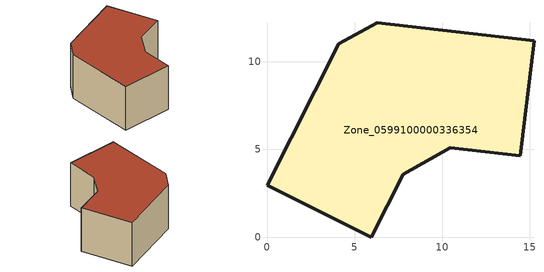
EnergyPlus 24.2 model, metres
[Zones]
Zone_0599100000336354
 floor ground (C_G): 7.77,3.59 5.94,0 0,2.97 4.1,11.04 6.3,12.22 15.23,11.2 14.45,4.64 10.46,5.09 z0
 wall outside (C_F): 15.23,11.2 6.3,12.22 4.1,11.04 0,2.97 5.94,0 7.77,3.59 10.46,5.09 14.45,4.64 15.23,11.2 z0:5.93
 roof outside (C_R): 14.45,4.64 15.23,11.2 6.3,12.22 4.1,11.04 0,2.97 5.94,0 7.77,3.59 10.46,5.09 z5.93
[BUILDING]
Pand.0599100000336354: North Axis=0; Terrain=City; Loads Convergence Tolerance Value=0.04; Temperature Convergence Tolerance Value=0.4; Solar Distribution=FullExterior; Maximum Number of Warmup Days=25; Minimum Number of Warmup Days=1
[Site:Location]
Rotterdam.The.Hague.AP_ZH_NLD Design_Conditions: Latitude=51.96; Longitude=4.45; Time Zone=1; Elevation=-4.5
[SITE:GROUNDTEMPERATURE:BUILDINGSURFACE]
18, 18, 18, 18, 18, 18, 18, 18, 18, 18, 18, 18
[MATERIAL] Thermal Absorptance=0.9; Solar Absorptance=0.7; Visible Absorptance=0.7
Name | Roughness | Thickness | Conductivity | Density | Specific Heat
G.TI.1975-1991 | MediumSmooth | 0.15 | 0.288461 | 540 | 1210
F.TI.1975-1991 | Rough | 0.3 | 0.230769 | 1920 | 840
R.TI.1975-1991 | MediumRough | 0.2 | 0.153846 | 1500 | 1000
[CONSTRUCTION]
C_G: G.TI.1975-1991
C_F: F.TI.1975-1991
C_R: R.TI.1975-1991
[ZONE]
Zone_0599100000336354: Type=1; Multiplier=1; Ceiling Height=Autocalculate; Volume=Autocalculate; Floor Area=autocalculate; Part of Total Floor Area=Yes
[ZONEINFILTRATION:DESIGNFLOWRATE]
Infil_Zone_0599100000336354: Zone or ZoneList or Space or SpaceList=Zone_0599100000336354; Schedule=AlwaysOn; Design Flow Rate Calculation Method=Flow/Area; Flow Rate per Floor Area=0.003; Constant Term Coefficient=1; Temperature Term Coefficient=0; Velocity Term Coefficient=0; Velocity Squared Term Coefficient=0
[HVACTEMPLATE:ZONE:IDEALLOADSAIRSYSTEM]
Zone_0599100000336354: Maximum Heating Supply Air Temperature=50; Minimum Cooling Supply Air Temperature=13; Maximum Heating Supply Air Humidity Ratio=0.0156; Minimum Cooling Supply Air Humidity Ratio=0.0077; Heating Limit=NoLimit; Cooling Limit=NoLimit; Dehumidification Control Type=ConstantSensibleHeatRatio; Cooling Sensible Heat Ratio=0.7; Dehumidification Setpoint=60; Humidification Control Type=None; Humidification Setpoint=30; Outdoor Air Method=None; Outdoor Air Flow Rate per Person=0.00944; Outdoor Air Flow Rate per Zone Floor Area=0; Outdoor Air Flow Rate per Zone=0; Demand Controlled Ventilation Type=None; Outdoor Air Economizer Type=NoEconomizer; Heat Recovery Type=None; Sensible Heat Recovery Effectiveness=0.7; Latent Heat Recovery Effectiveness=0.65
[ZONECONTROL:THERMOSTAT]
ThermostatControl_Zone_0599100000336354: Zone or ZoneList=Zone_0599100000336354; Control Type Schedule=DualSetpointControlType; Control 1=Thermostat_Zone_0599100000336354; Temperature Difference Between Cutout And Setpoint=0
[THERMOSTATSETPOINT:DUALSETPOINT]
Thermostat_Zone_0599100000336354: Heating Setpoint Temperature Schedule=HeatingSetpoint_Zone_0599100000336354; Cooling Setpoint Temperature Schedule=CoolingSetpoint_Zone_0599100000336354
[SCHEDULE:COMPACT]
HeatingSetpoint_Zone_0599100000336354: Through: 12/31, For: AllDays, Until: 24:00, 21
CoolingSetpoint_Zone_0599100000336354: Through: 12/31, For: AllDays, Until: 24:00, 24
DualSetpointControlType: Through: 12/31, For: AllDays, Until: 24:00, 4
AlwaysOn: Through: 12/31, For: AllDays, Until: 24:00, 1
